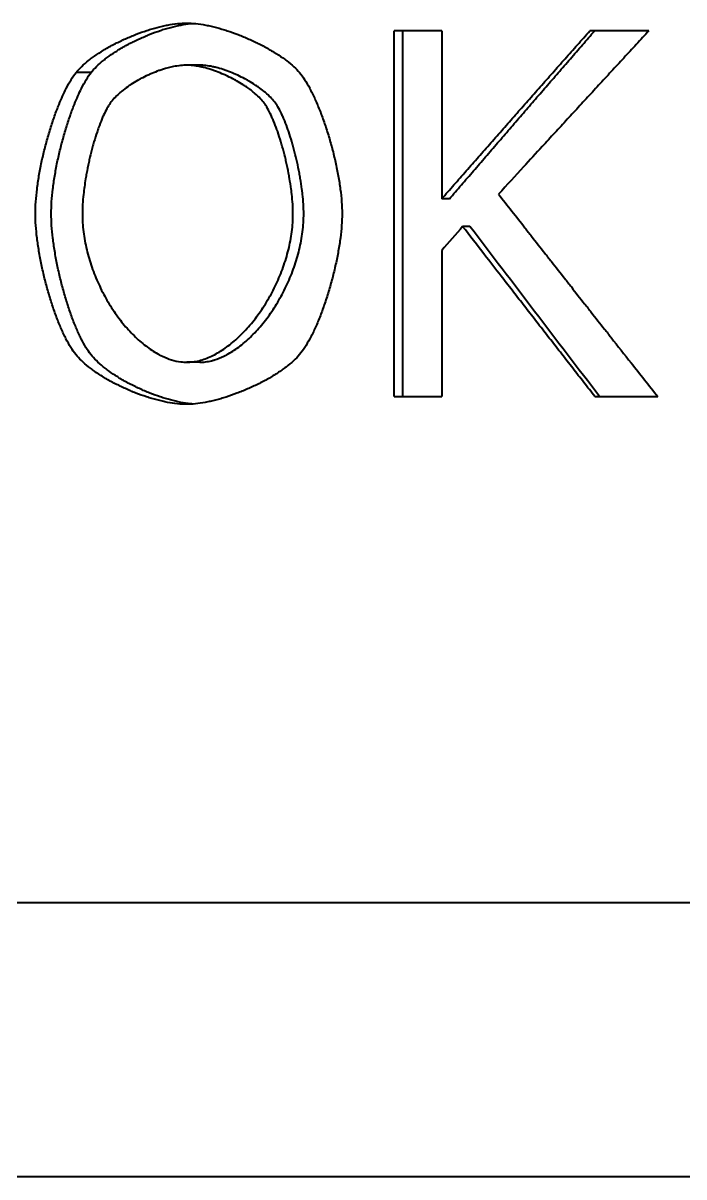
# Model space of a CAD drawing. Header units: millimetres. Extents: x 0 to 51860, y 0 to 5940.
# Drawn here: x 1376.16 to 1392.41, y 1703.01 to 1731.39 of the extents above; entities that cross this region are included whole.
import ezdxf

# ---------------------------------------------------------------- set-up
doc = ezdxf.new("R2010")
doc.units = ezdxf.units.MM
doc.header["$LTSCALE"] = 10
doc.layers.add('가시적인 것(ISO)', color=3, linetype='Continuous', lineweight=40)

msp = doc.modelspace()

# ---------------------------------------------------------------- linework, layer by layer
at = {"layer": '가시적인 것(ISO)'}
for p, q in [((1386.4544, 1731.2034), (1385.2831, 1731.2034)), ((1385.2831, 1722.2034), (1385.2831, 1731.2034)), ((1385.4972, 1722.2034), (1385.4972, 1731.2034)), ((1386.4544, 1731.2034), (1386.4544, 1727.0681)), ((1391.5504, 1731.2034), (1390.0997, 1731.2034)), ((1377.8301, 1730.175), (1377.4604, 1730.175)), ((1380.5024, 1730.3574), (1380.187, 1730.3574)), ((1386.6452, 1727.0681), (1386.4544, 1727.0681)), ((1387.1509, 1726.3898), (1386.9704, 1726.3898)), ((1386.4544, 1725.799), (1386.4544, 1722.2034)), ((1380.5024, 1723.0494), (1380.187, 1723.0494)), ((1385.2831, 1722.2034), (1386.4544, 1722.2034)), ((1390.2228, 1722.2034), (1391.7684, 1722.2034)), ((1426.3598, 1709.7463), (1351.5085, 1709.7463)), ((1393.0565, 1703.0063), (1365.209, 1703.0063))]:
    msp.add_line(p, q, dxfattribs=at)
msp.add_ellipse((1407.8561, 1726.0944), major_axis=(-76.4053, -84.4622), ratio=0.1387537, start_param=4.8337839, end_param=4.8407239, dxfattribs=at)
for points, knots in [([(1377.4604, 1730.175), (1377.5011, 1730.2249), (1377.5478, 1730.2748), (1377.5999, 1730.3246), (1377.6519, 1730.3744), (1377.7093, 1730.4239), (1377.7712, 1730.4729), (1377.8021, 1730.4974), (1377.8342, 1730.5217), (1377.8673, 1730.5459), (1377.9335, 1730.5941), (1378.0038, 1730.6416), (1378.0774, 1730.688), (1378.1142, 1730.7112), (1378.1519, 1730.734), (1378.1903, 1730.7566), (1378.267, 1730.8017), (1378.3467, 1730.8455), (1378.4285, 1730.8876), (1378.4694, 1730.9086), (1378.5109, 1730.9292), (1378.5528, 1730.9493), (1378.6365, 1730.9896), (1378.722, 1731.028), (1378.8084, 1731.0641), (1378.8516, 1731.0822), (1378.895, 1731.0997), (1378.9385, 1731.1166), (1379.0256, 1731.1503), (1379.1132, 1731.1816), (1379.2005, 1731.2101), (1379.2442, 1731.2244), (1379.2877, 1731.2379), (1379.3311, 1731.2507), (1379.4179, 1731.2763), (1379.504, 1731.2989), (1379.5885, 1731.3181), (1379.6307, 1731.3277), (1379.6726, 1731.3365), (1379.714, 1731.3443), (1379.7967, 1731.3601), (1379.8775, 1731.3722), (1379.9554, 1731.3805), (1380.0334, 1731.3887), (1380.1086, 1731.393), (1380.1801, 1731.393)], [0, 0, 0, 0, 0.0833333, 0.0833333, 0.0833333, 0.1666667, 0.1666667, 0.1666667, 0.2083333, 0.2083333, 0.2083333, 0.2916667, 0.2916667, 0.2916667, 0.3333333, 0.3333333, 0.3333333, 0.4166667, 0.4166667, 0.4166667, 0.4583333, 0.4583333, 0.4583333, 0.5416667, 0.5416667, 0.5416667, 0.5833333, 0.5833333, 0.5833333, 0.6666667, 0.6666667, 0.6666667, 0.7083333, 0.7083333, 0.7083333, 0.7916667, 0.7916667, 0.7916667, 0.8333333, 0.8333333, 0.8333333, 0.9166667, 0.9166667, 0.9166667, 1, 1, 1, 1]), ([(1377.8301, 1730.175), (1377.87, 1730.2249), (1377.9158, 1730.2748), (1378.0178, 1730.3744), (1378.074, 1730.4239), (1378.165, 1730.4974), (1378.1964, 1730.5217), (1378.2937, 1730.5941), (1378.3626, 1730.6416), (1378.4709, 1730.7112), (1378.5078, 1730.734), (1378.6207, 1730.8017), (1378.6988, 1730.8455), (1378.8191, 1730.9086), (1378.8597, 1730.9292), (1378.9828, 1730.9896), (1379.0666, 1731.028), (1379.1936, 1731.0822), (1379.2361, 1731.0997), (1379.3642, 1731.1503), (1379.45, 1731.1816), (1379.5784, 1731.2244), (1379.6211, 1731.2379), (1379.7487, 1731.2763), (1379.833, 1731.2989), (1379.9572, 1731.3277), (1379.9983, 1731.3365), (1380.1199, 1731.3601), (1380.1991, 1731.3722), (1380.297, 1731.3828), (1380.3183, 1731.3848), (1380.3394, 1731.3865)], [0, 0, 0, 0, 0.08333333, 0.08333333, 0.16666667, 0.16666667, 0.20833333, 0.20833333, 0.29166667, 0.29166667, 0.33333333, 0.33333333, 0.41666667, 0.41666667, 0.45833333, 0.45833333, 0.54166667, 0.54166667, 0.58333333, 0.58333333, 0.66666667, 0.66666667, 0.70833333, 0.70833333, 0.79166667, 0.79166667, 0.83333333, 0.83333333, 0.91666667, 0.91666667, 0.94012539, 0.94012539, 0.94012539, 0.94012539]), ([(1380.1801, 1731.393), (1380.2527, 1731.393), (1380.3291, 1731.3886), (1380.4084, 1731.38), (1380.4876, 1731.3715), (1380.5698, 1731.359), (1380.654, 1731.3428), (1380.6961, 1731.3347), (1380.7388, 1731.3257), (1380.7818, 1731.3158), (1380.8679, 1731.2961), (1380.9556, 1731.273), (1381.0441, 1731.2468), (1381.0884, 1731.2337), (1381.1329, 1731.2198), (1381.1775, 1731.2053), (1381.2666, 1731.1762), (1381.3562, 1731.1442), (1381.4453, 1731.1099), (1381.4898, 1731.0927), (1381.5343, 1731.075), (1381.5785, 1731.0566), (1381.667, 1731.02), (1381.7546, 1730.9812), (1381.8404, 1730.9405), (1381.8834, 1730.9202), (1381.9259, 1730.8994), (1381.9679, 1730.8783), (1382.0518, 1730.8359), (1382.1336, 1730.792), (1382.2125, 1730.7469), (1382.2519, 1730.7243), (1382.2905, 1730.7015), (1382.3283, 1730.6784), (1382.4039, 1730.6322), (1382.4761, 1730.585), (1382.544, 1730.5373), (1382.578, 1730.5134), (1382.6108, 1730.4894), (1382.6425, 1730.4653), (1382.7059, 1730.4171), (1382.7646, 1730.3685), (1382.8177, 1730.32), (1382.8708, 1730.2715), (1382.9183, 1730.223), (1382.9594, 1730.175)], [0, 0, 0, 0, 0.0833333, 0.0833333, 0.0833333, 0.1666667, 0.1666667, 0.1666667, 0.2083333, 0.2083333, 0.2083333, 0.2916667, 0.2916667, 0.2916667, 0.3333333, 0.3333333, 0.3333333, 0.4166667, 0.4166667, 0.4166667, 0.4583333, 0.4583333, 0.4583333, 0.5416667, 0.5416667, 0.5416667, 0.5833333, 0.5833333, 0.5833333, 0.6666667, 0.6666667, 0.6666667, 0.7083333, 0.7083333, 0.7083333, 0.7916667, 0.7916667, 0.7916667, 0.8333333, 0.8333333, 0.8333333, 0.9166667, 0.9166667, 0.9166667, 1, 1, 1, 1]), ([(1386.4544, 1727.0681), (1386.555, 1727.1829), (1386.7564, 1727.4127), (1387.0084, 1727.6998), (1387.2607, 1727.987), (1387.4626, 1728.2168), (1387.7152, 1728.5039), (1387.9175, 1728.7337), (1388.1705, 1729.0208), (1388.3731, 1729.2506), (1388.6264, 1729.5378), (1388.8293, 1729.7675), (1389.083, 1730.0547), (1389.2861, 1730.2844), (1389.5402, 1730.5716), (1389.7943, 1730.8588), (1389.9979, 1731.0885), (1390.0997, 1731.2034)], [0, 0, 0, 0, 0.04618825, 0.0923765, 0.11547062, 0.16165887, 0.18475299, 0.23094124, 0.25403536, 0.30022361, 0.32331773, 0.36950598, 0.39260011, 0.43878835, 0.46188248, 0.50807073, 0.55425897, 0.55425897, 0.55425897, 0.55425897]), ([(1386.6452, 1727.0681), (1386.7438, 1727.1829), (1386.8425, 1727.2978), (1387.04, 1727.5275), (1387.1882, 1727.6998), (1387.4354, 1727.987), (1387.6333, 1728.2168), (1387.8809, 1728.5039), (1388.0792, 1728.7337), (1388.3271, 1729.0208), (1388.5257, 1729.2506), (1388.774, 1729.5378), (1388.9728, 1729.7675), (1389.2215, 1730.0547), (1389.4206, 1730.2844), (1389.57, 1730.4567), (1389.7194, 1730.629), (1389.819, 1730.7439), (1390.0184, 1730.9736), (1390.1181, 1731.0885), (1390.2179, 1731.2034)], [0, 0, 0, 0, 0.04618825, 0.04618825, 0.0923765, 0.11547062, 0.16165887, 0.18475299, 0.23094124, 0.25403536, 0.30022361, 0.32331773, 0.36950598, 0.39260011, 0.43878835, 0.46188248, 0.46188248, 0.50807073, 0.50807073, 0.55425897, 0.55425897, 0.55425897, 0.55425897]), ([(1391.5504, 1731.2034), (1391.4473, 1731.0918), (1391.2411, 1730.8685), (1390.9836, 1730.5894), (1390.7261, 1730.3104), (1390.5203, 1730.0871), (1390.2631, 1729.808), (1390.0575, 1729.5848), (1389.8006, 1729.3057), (1389.5952, 1729.0824), (1389.3386, 1728.8034), (1389.1335, 1728.5801), (1388.826, 1728.2452), (1388.4163, 1727.7987), (1388.0584, 1727.408), (1387.8542, 1727.1847)], [0, 0, 0, 0, 0.04567341, 0.09134682, 0.11418353, 0.15985694, 0.18269364, 0.22836705, 0.25120376, 0.29687717, 0.31971388, 0.36538729, 0.38822399, 0.45673411, 0.54808093, 0.54808093, 0.54808093, 0.54808093]), ([(1376.4618, 1726.7034), (1376.4618, 1726.7976), (1376.469, 1726.9942), (1376.4943, 1727.2556), (1376.5307, 1727.525), (1376.5682, 1727.7455), (1376.6243, 1728.0237), (1376.6762, 1728.2468), (1376.7484, 1728.5227), (1376.8118, 1728.7395), (1376.8966, 1729.0021), (1376.9685, 1729.2039), (1377.081, 1729.4899), (1377.2381, 1729.8373), (1377.3802, 1730.0717), (1377.4604, 1730.175)], [0, 0, 0, 0, 0.0833333, 0.1666667, 0.2083333, 0.2916667, 0.3333333, 0.4166667, 0.4583333, 0.5416667, 0.5833333, 0.6666667, 0.7083333, 0.8333333, 1, 1, 1, 1]), ([(1376.8514, 1726.7034), (1376.8514, 1726.7976), (1376.8549, 1726.8959), (1376.8616, 1726.9973), (1376.8684, 1727.0988), (1376.8783, 1727.2033), (1376.8911, 1727.31), (1376.8975, 1727.3634), (1376.9046, 1727.4173), (1376.9125, 1727.4716), (1376.9281, 1727.5801), (1376.9465, 1727.6904), (1376.9673, 1727.8013), (1376.9777, 1727.8568), (1376.9887, 1727.9124), (1377.0002, 1727.9681), (1377.0234, 1728.0795), (1377.0488, 1728.191), (1377.0761, 1728.3018), (1377.0898, 1728.3571), (1377.104, 1728.4123), (1377.1186, 1728.4672), (1377.1478, 1728.5769), (1377.1788, 1728.6853), (1377.2113, 1728.7915), (1377.2276, 1728.8446), (1377.2442, 1728.8971), (1377.2612, 1728.9489), (1377.2951, 1729.0526), (1377.3304, 1729.1535), (1377.3666, 1729.2507), (1377.3847, 1729.2992), (1377.4031, 1729.3469), (1377.4217, 1729.3935), (1377.4775, 1729.5333), (1377.5352, 1729.6636), (1377.5938, 1729.7811), (1377.6719, 1729.9378), (1377.7515, 1730.0717), (1377.8301, 1730.175)], [0, 0, 0, 0, 0.0833333, 0.0833333, 0.0833333, 0.1666667, 0.1666667, 0.1666667, 0.2083333, 0.2083333, 0.2083333, 0.2916667, 0.2916667, 0.2916667, 0.3333333, 0.3333333, 0.3333333, 0.4166667, 0.4166667, 0.4166667, 0.4583333, 0.4583333, 0.4583333, 0.5416667, 0.5416667, 0.5416667, 0.5833333, 0.5833333, 0.5833333, 0.6666667, 0.6666667, 0.6666667, 0.7083333, 0.7083333, 0.7083333, 0.8333333, 0.8333333, 0.8333333, 1, 1, 1, 1]), ([(1380.187, 1730.3574), (1380.1357, 1730.3574), (1380.0822, 1730.3542), (1380.0271, 1730.3482), (1379.972, 1730.3421), (1379.9153, 1730.3332), (1379.8575, 1730.3216), (1379.7708, 1730.3043), (1379.6817, 1730.2809), (1379.5918, 1730.2524), (1379.5618, 1730.243), (1379.5318, 1730.2329), (1379.5017, 1730.2223), (1379.4416, 1730.2011), (1379.3814, 1730.1777), (1379.3216, 1730.1524), (1379.2917, 1730.1398), (1379.2619, 1730.1267), (1379.2323, 1730.1131), (1379.1731, 1730.086), (1379.1146, 1730.057), (1379.0573, 1730.0266), (1379.0286, 1730.0113), (1379.0003, 1729.9957), (1378.9723, 1729.9797), (1378.9163, 1729.9477), (1378.8618, 1729.9144), (1378.8092, 1729.8798), (1378.7829, 1729.8625), (1378.7571, 1729.8449), (1378.7318, 1729.8271), (1378.6813, 1729.7914), (1378.633, 1729.7546), (1378.5874, 1729.717), (1378.5646, 1729.6982), (1378.5424, 1729.6793), (1378.521, 1729.6601), (1378.4783, 1729.6218), (1378.4384, 1729.5828), (1378.402, 1729.5433), (1378.3656, 1729.5038), (1378.3327, 1729.4639), (1378.3037, 1729.4238)], [0, 0, 0, 0, 0.0833333, 0.0833333, 0.0833333, 0.1666667, 0.1666667, 0.1666667, 0.2916667, 0.2916667, 0.2916667, 0.3333333, 0.3333333, 0.3333333, 0.4166667, 0.4166667, 0.4166667, 0.4583333, 0.4583333, 0.4583333, 0.5416667, 0.5416667, 0.5416667, 0.5833333, 0.5833333, 0.5833333, 0.6666667, 0.6666667, 0.6666667, 0.7083333, 0.7083333, 0.7083333, 0.7916667, 0.7916667, 0.7916667, 0.8333333, 0.8333333, 0.8333333, 0.9166667, 0.9166667, 0.9166667, 1, 1, 1, 1]), ([(1382.0884, 1729.4238), (1382.0598, 1729.4627), (1382.0268, 1729.5016), (1381.9901, 1729.5402), (1381.9535, 1729.5789), (1381.913, 1729.6172), (1381.8695, 1729.655), (1381.8041, 1729.7118), (1381.7316, 1729.7673), (1381.6539, 1729.8207), (1381.628, 1729.8384), (1381.6015, 1729.856), (1381.5746, 1729.8733), (1381.5206, 1729.9079), (1381.4647, 1729.9414), (1381.4073, 1729.9735), (1381.3786, 1729.9896), (1381.3496, 1730.0053), (1381.3202, 1730.0207), (1381.2616, 1730.0514), (1381.2017, 1730.0806), (1381.1413, 1730.1081), (1381.1111, 1730.1219), (1381.0808, 1730.1352), (1381.0504, 1730.148), (1380.9896, 1730.1737), (1380.9284, 1730.1974), (1380.8676, 1730.2191), (1380.8372, 1730.2299), (1380.8068, 1730.2401), (1380.7766, 1730.2498), (1380.7162, 1730.2692), (1380.6564, 1730.2863), (1380.5976, 1730.3008), (1380.5683, 1730.3081), (1380.5392, 1730.3147), (1380.5104, 1730.3206), (1380.453, 1730.3325), (1380.3969, 1730.3417), (1380.3428, 1730.3479), (1380.2887, 1730.3541), (1380.2366, 1730.3574), (1380.187, 1730.3574)], [0, 0, 0, 0, 0.0833333, 0.0833333, 0.0833333, 0.1666667, 0.1666667, 0.1666667, 0.2916667, 0.2916667, 0.2916667, 0.3333333, 0.3333333, 0.3333333, 0.4166667, 0.4166667, 0.4166667, 0.4583333, 0.4583333, 0.4583333, 0.5416667, 0.5416667, 0.5416667, 0.5833333, 0.5833333, 0.5833333, 0.6666667, 0.6666667, 0.6666667, 0.7083333, 0.7083333, 0.7083333, 0.7916667, 0.7916667, 0.7916667, 0.8333333, 0.8333333, 0.8333333, 0.9166667, 0.9166667, 0.9166667, 1, 1, 1, 1]), ([(1382.366, 1729.4238), (1382.338, 1729.4627), (1382.2734, 1729.5405), (1382.1743, 1729.6364), (1382.0637, 1729.7303), (1381.9667, 1729.8033), (1381.837, 1729.8911), (1381.7273, 1729.9581), (1381.5849, 1730.0368), (1381.4677, 1730.0953), (1381.319, 1730.1618), (1381.1992, 1730.2093), (1381.0505, 1730.2607), (1380.9331, 1730.2948), (1380.7906, 1730.3279), (1380.6532, 1730.3509), (1380.5511, 1730.3574), (1380.5024, 1730.3574)], [0, 0, 0, 0, 0.0833333, 0.1666667, 0.2083333, 0.2916667, 0.3333333, 0.4166667, 0.4583333, 0.5416667, 0.5833333, 0.6666667, 0.7083333, 0.7916667, 0.8333333, 0.9166667, 1, 1, 1, 1]), ([(1382.9594, 1730.175), (1383.0005, 1730.1252), (1383.042, 1730.0673), (1383.0835, 1730.0025), (1383.125, 1729.9377), (1383.1666, 1729.8659), (1383.2079, 1729.7882), (1383.2286, 1729.7493), (1383.2492, 1729.709), (1383.2696, 1729.6673), (1383.3105, 1729.5839), (1383.351, 1729.495), (1383.3906, 1729.4018), (1383.4104, 1729.3552), (1383.43, 1729.3074), (1383.4493, 1729.2588), (1383.488, 1729.1614), (1383.5257, 1729.0601), (1383.5621, 1728.956), (1383.5803, 1728.9039), (1383.5981, 1728.8512), (1383.6156, 1728.7978), (1383.6505, 1728.6911), (1383.6838, 1728.5821), (1383.7153, 1728.4717), (1383.7311, 1728.4165), (1383.7463, 1728.361), (1383.7611, 1728.3053), (1383.7906, 1728.1939), (1383.818, 1728.0817), (1383.8431, 1727.9697), (1383.8556, 1727.9137), (1383.8675, 1727.8578), (1383.8787, 1727.8021), (1383.9013, 1727.6906), (1383.9212, 1727.5799), (1383.9381, 1727.4709), (1383.9466, 1727.4165), (1383.9544, 1727.3625), (1383.9613, 1727.309), (1383.9753, 1727.2021), (1383.9861, 1727.0975), (1383.9934, 1726.9962), (1384.0007, 1726.8949), (1384.0045, 1726.797), (1384.0045, 1726.7034)], [0, 0, 0, 0, 0.0833333, 0.0833333, 0.0833333, 0.1666667, 0.1666667, 0.1666667, 0.2083333, 0.2083333, 0.2083333, 0.2916667, 0.2916667, 0.2916667, 0.3333333, 0.3333333, 0.3333333, 0.4166667, 0.4166667, 0.4166667, 0.4583333, 0.4583333, 0.4583333, 0.5416667, 0.5416667, 0.5416667, 0.5833333, 0.5833333, 0.5833333, 0.6666667, 0.6666667, 0.6666667, 0.7083333, 0.7083333, 0.7083333, 0.7916667, 0.7916667, 0.7916667, 0.8333333, 0.8333333, 0.8333333, 0.9166667, 0.9166667, 0.9166667, 1, 1, 1, 1]), ([(1378.3037, 1729.4238), (1378.2758, 1729.3855), (1378.2478, 1729.3408), (1378.2199, 1729.2905), (1378.192, 1729.2401), (1378.1642, 1729.1842), (1378.1366, 1729.1235), (1378.1229, 1729.0932), (1378.1092, 1729.0616), (1378.0956, 1729.029), (1378.0684, 1728.9638), (1378.0417, 1728.8942), (1378.0155, 1728.821), (1378.0025, 1728.7845), (1377.9895, 1728.747), (1377.9768, 1728.7088), (1377.9514, 1728.6323), (1377.9266, 1728.5528), (1377.9028, 1728.471), (1377.891, 1728.4301), (1377.8793, 1728.3886), (1377.8679, 1728.3466), (1377.8451, 1728.2627), (1377.8234, 1728.177), (1377.803, 1728.0902), (1377.7927, 1728.0468), (1377.7828, 1728.0032), (1377.7733, 1727.9594), (1377.7541, 1727.8718), (1377.7364, 1727.7835), (1377.7202, 1727.6956), (1377.7121, 1727.6516), (1377.7045, 1727.6076), (1377.6972, 1727.5638), (1377.6754, 1727.4325), (1377.6575, 1727.3026), (1377.6441, 1727.1769), (1377.6262, 1727.0093), (1377.6164, 1726.8493), (1377.6164, 1726.7034)], [0, 0, 0, 0, 0.0833333, 0.0833333, 0.0833333, 0.1666667, 0.1666667, 0.1666667, 0.2083333, 0.2083333, 0.2083333, 0.2916667, 0.2916667, 0.2916667, 0.3333333, 0.3333333, 0.3333333, 0.4166667, 0.4166667, 0.4166667, 0.4583333, 0.4583333, 0.4583333, 0.5416667, 0.5416667, 0.5416667, 0.5833333, 0.5833333, 0.5833333, 0.6666667, 0.6666667, 0.6666667, 0.7083333, 0.7083333, 0.7083333, 0.8333333, 0.8333333, 0.8333333, 1, 1, 1, 1]), ([(1382.7975, 1726.7034), (1382.7975, 1726.7775), (1382.7949, 1726.8551), (1382.79, 1726.9352), (1382.785, 1727.0153), (1382.7777, 1727.098), (1382.7683, 1727.1824), (1382.7636, 1727.2247), (1382.7584, 1727.2673), (1382.7527, 1727.3103), (1382.7412, 1727.3963), (1382.7277, 1727.4837), (1382.7125, 1727.5716), (1382.7049, 1727.6155), (1382.6968, 1727.6596), (1382.6884, 1727.7037), (1382.6714, 1727.7919), (1382.6529, 1727.8802), (1382.6329, 1727.9678), (1382.6229, 1728.0116), (1382.6126, 1728.0552), (1382.6019, 1728.0986), (1382.5806, 1728.1853), (1382.558, 1728.2709), (1382.5343, 1728.3545), (1382.5225, 1728.3964), (1382.5104, 1728.4377), (1382.4981, 1728.4785), (1382.4735, 1728.56), (1382.4479, 1728.6392), (1382.4216, 1728.7153), (1382.4085, 1728.7533), (1382.3952, 1728.7905), (1382.3818, 1728.8269), (1382.3549, 1728.8995), (1382.3274, 1728.9686), (1382.2996, 1729.0334), (1382.2857, 1729.0657), (1382.2717, 1729.097), (1382.2576, 1729.1271), (1382.2296, 1729.1872), (1382.2013, 1729.2426), (1382.173, 1729.2923), (1382.1447, 1729.342), (1382.1164, 1729.3861), (1382.0884, 1729.4238)], [0, 0, 0, 0, 0.0833333, 0.0833333, 0.0833333, 0.1666667, 0.1666667, 0.1666667, 0.2083333, 0.2083333, 0.2083333, 0.2916667, 0.2916667, 0.2916667, 0.3333333, 0.3333333, 0.3333333, 0.4166667, 0.4166667, 0.4166667, 0.4583333, 0.4583333, 0.4583333, 0.5416667, 0.5416667, 0.5416667, 0.5833333, 0.5833333, 0.5833333, 0.6666667, 0.6666667, 0.6666667, 0.7083333, 0.7083333, 0.7083333, 0.7916667, 0.7916667, 0.7916667, 0.8333333, 0.8333333, 0.8333333, 0.9166667, 0.9166667, 0.9166667, 1, 1, 1, 1]), ([(1383.061, 1726.7034), (1383.061, 1726.7775), (1383.056, 1726.9326), (1383.0381, 1727.1393), (1383.0124, 1727.3527), (1382.986, 1727.5274), (1382.9466, 1727.7477), (1382.9102, 1727.9243), (1382.8595, 1728.1425), (1382.8152, 1728.3137), (1382.756, 1728.5204), (1382.7058, 1728.6788), (1382.6407, 1728.865), (1382.5868, 1729.0032), (1382.5183, 1729.1595), (1382.4489, 1729.2979), (1382.3935, 1729.3861), (1382.366, 1729.4238)], [0, 0, 0, 0, 0.0833333, 0.1666667, 0.2083333, 0.2916667, 0.3333333, 0.4166667, 0.4583333, 0.5416667, 0.5833333, 0.6666667, 0.7083333, 0.7916667, 0.8333333, 0.9166667, 1, 1, 1, 1]), ([(1387.8542, 1727.1847), (1387.9623, 1727.0464), (1388.1787, 1726.7696), (1388.4495, 1726.4237), (1388.7204, 1726.0778), (1388.9374, 1725.801), (1389.2087, 1725.4551), (1389.426, 1725.1784), (1389.6977, 1724.8324), (1389.9152, 1724.5557), (1390.1872, 1724.2098), (1390.405, 1723.933), (1390.7318, 1723.5179), (1391.1679, 1722.9644), (1391.5499, 1722.4801), (1391.7684, 1722.2034)], [0, 0, 0, 0, 0.05295605, 0.10591211, 0.13239013, 0.18534619, 0.21182421, 0.26478027, 0.29125829, 0.34421435, 0.37069237, 0.42364843, 0.45012645, 0.52956053, 0.63547264, 0.63547264, 0.63547264, 0.63547264]), ([(1377.4536, 1723.239), (1377.4135, 1723.2889), (1377.3732, 1723.3468), (1377.333, 1723.4117), (1377.2928, 1723.4766), (1377.2527, 1723.5485), (1377.213, 1723.6263), (1377.1932, 1723.6653), (1377.1735, 1723.7057), (1377.1539, 1723.7475), (1377.1147, 1723.831), (1377.0761, 1723.92), (1377.0384, 1724.0134), (1377.0195, 1724.0601), (1377.0009, 1724.1079), (1376.9825, 1724.1567), (1376.9458, 1724.2542), (1376.9101, 1724.3555), (1376.8757, 1724.4597), (1376.8586, 1724.5118), (1376.8418, 1724.5647), (1376.8253, 1724.618), (1376.7924, 1724.7248), (1376.761, 1724.8338), (1376.7315, 1724.9441), (1376.7167, 1724.9993), (1376.7024, 1725.0548), (1376.6886, 1725.1104), (1376.661, 1725.2217), (1376.6353, 1725.3337), (1376.6119, 1725.4454), (1376.6003, 1725.5013), (1376.5892, 1725.557), (1376.5787, 1725.6126), (1376.5577, 1725.7237), (1376.5392, 1725.834), (1376.5234, 1725.9424), (1376.5155, 1725.9965), (1376.5083, 1726.0503), (1376.5019, 1726.1034), (1376.4889, 1726.2096), (1376.4789, 1726.3134), (1376.4721, 1726.4138), (1376.4654, 1726.5141), (1376.4618, 1726.611), (1376.4618, 1726.7034)], [0, 0, 0, 0, 0.0833333, 0.0833333, 0.0833333, 0.1666667, 0.1666667, 0.1666667, 0.2083333, 0.2083333, 0.2083333, 0.2916667, 0.2916667, 0.2916667, 0.3333333, 0.3333333, 0.3333333, 0.4166667, 0.4166667, 0.4166667, 0.4583333, 0.4583333, 0.4583333, 0.5416667, 0.5416667, 0.5416667, 0.5833333, 0.5833333, 0.5833333, 0.6666667, 0.6666667, 0.6666667, 0.7083333, 0.7083333, 0.7083333, 0.7916667, 0.7916667, 0.7916667, 0.8333333, 0.8333333, 0.8333333, 0.9166667, 0.9166667, 0.9166667, 1, 1, 1, 1]), ([(1377.8235, 1723.239), (1377.7842, 1723.2889), (1377.7447, 1723.3468), (1377.7053, 1723.4117), (1377.6658, 1723.4766), (1377.6265, 1723.5485), (1377.5877, 1723.6263), (1377.5682, 1723.6653), (1377.5489, 1723.7057), (1377.5297, 1723.7475), (1377.4913, 1723.831), (1377.4534, 1723.92), (1377.4165, 1724.0134), (1377.398, 1724.0601), (1377.3797, 1724.1079), (1377.3617, 1724.1567), (1377.3257, 1724.2542), (1377.2907, 1724.3555), (1377.2571, 1724.4597), (1377.2402, 1724.5118), (1377.2237, 1724.5647), (1377.2076, 1724.618), (1377.1754, 1724.7248), (1377.1446, 1724.8338), (1377.1157, 1724.9441), (1377.1012, 1724.9993), (1377.0872, 1725.0548), (1377.0736, 1725.1104), (1377.0465, 1725.2217), (1377.0214, 1725.3337), (1376.9985, 1725.4454), (1376.9871, 1725.5013), (1376.9762, 1725.557), (1376.9659, 1725.6126), (1376.9453, 1725.7237), (1376.9272, 1725.834), (1376.9117, 1725.9424), (1376.904, 1725.9965), (1376.897, 1726.0503), (1376.8906, 1726.1034), (1376.8779, 1726.2096), (1376.8681, 1726.3134), (1376.8615, 1726.4138), (1376.8549, 1726.5141), (1376.8514, 1726.611), (1376.8514, 1726.7034)], [0, 0, 0, 0, 0.0833333, 0.0833333, 0.0833333, 0.1666667, 0.1666667, 0.1666667, 0.2083333, 0.2083333, 0.2083333, 0.2916667, 0.2916667, 0.2916667, 0.3333333, 0.3333333, 0.3333333, 0.4166667, 0.4166667, 0.4166667, 0.4583333, 0.4583333, 0.4583333, 0.5416667, 0.5416667, 0.5416667, 0.5833333, 0.5833333, 0.5833333, 0.6666667, 0.6666667, 0.6666667, 0.7083333, 0.7083333, 0.7083333, 0.7916667, 0.7916667, 0.7916667, 0.8333333, 0.8333333, 0.8333333, 0.9166667, 0.9166667, 0.9166667, 1, 1, 1, 1]), ([(1377.6164, 1726.7034), (1377.6164, 1726.5557), (1377.626, 1726.4072), (1377.6443, 1726.2592), (1377.6626, 1726.1111), (1377.6896, 1725.9635), (1377.7243, 1725.8173), (1377.7417, 1725.7443), (1377.761, 1725.6716), (1377.7822, 1725.5995), (1377.8245, 1725.4552), (1377.8741, 1725.313), (1377.9302, 1725.1741), (1377.9582, 1725.1047), (1377.9878, 1725.036), (1378.0189, 1724.9684), (1378.0811, 1724.833), (1378.1493, 1724.7016), (1378.2225, 1724.5751), (1378.2592, 1724.5118), (1378.297, 1724.4498), (1378.3361, 1724.3893), (1378.4141, 1724.2681), (1378.4967, 1724.1524), (1378.5831, 1724.0436), (1378.6262, 1723.9891), (1378.6703, 1723.9364), (1378.7152, 1723.8854), (1378.805, 1723.7836), (1378.898, 1723.689), (1378.9933, 1723.6029), (1379.0409, 1723.5598), (1379.0891, 1723.5189), (1379.1378, 1723.4802), (1379.2352, 1723.4029), (1379.3343, 1723.3346), (1379.4344, 1723.2764), (1379.4845, 1723.2474), (1379.5347, 1723.2208), (1379.5851, 1723.197), (1379.6607, 1723.1613), (1379.7364, 1723.1316), (1379.8121, 1723.1084), (1379.8877, 1723.0853), (1379.9632, 1723.0687), (1380.0381, 1723.0591), (1380.088, 1723.0527), (1380.1377, 1723.0494), (1380.187, 1723.0494)], [0, 0, 0, 0, 0.0833333, 0.0833333, 0.0833333, 0.1666667, 0.1666667, 0.1666667, 0.2083333, 0.2083333, 0.2083333, 0.2916667, 0.2916667, 0.2916667, 0.3333333, 0.3333333, 0.3333333, 0.4166667, 0.4166667, 0.4166667, 0.4583333, 0.4583333, 0.4583333, 0.5416667, 0.5416667, 0.5416667, 0.5833333, 0.5833333, 0.5833333, 0.6666667, 0.6666667, 0.6666667, 0.7083333, 0.7083333, 0.7083333, 0.7916667, 0.7916667, 0.7916667, 0.8333333, 0.8333333, 0.8333333, 0.8958333, 0.8958333, 0.8958333, 0.9583333, 0.9583333, 0.9583333, 1, 1, 1, 1]), ([(1380.187, 1723.0494), (1380.2363, 1723.0494), (1380.286, 1723.0527), (1380.336, 1723.0591), (1380.3861, 1723.0655), (1380.4364, 1723.075), (1380.4869, 1723.0875), (1380.5878, 1723.1124), (1380.6895, 1723.1493), (1380.7909, 1723.197), (1380.8416, 1723.2208), (1380.8923, 1723.2474), (1380.9428, 1723.2764), (1381.0437, 1723.3346), (1381.1439, 1723.4029), (1381.2425, 1723.4802), (1381.2918, 1723.5189), (1381.3406, 1723.5598), (1381.3889, 1723.6029), (1381.4856, 1723.689), (1381.5801, 1723.7836), (1381.6714, 1723.8854), (1381.7171, 1723.9364), (1381.762, 1723.9891), (1381.806, 1724.0436), (1381.894, 1724.1524), (1381.9784, 1724.2681), (1382.0582, 1724.3893), (1382.0981, 1724.4498), (1382.1369, 1724.5118), (1382.1744, 1724.5751), (1382.2494, 1724.7016), (1382.3193, 1724.833), (1382.3832, 1724.9684), (1382.4151, 1725.036), (1382.4455, 1725.1047), (1382.4743, 1725.1741), (1382.5319, 1725.313), (1382.583, 1725.4552), (1382.6266, 1725.5995), (1382.6484, 1725.6716), (1382.6683, 1725.7443), (1382.6862, 1725.8173), (1382.722, 1725.9635), (1382.7498, 1726.1111), (1382.7687, 1726.2592), (1382.7876, 1726.4072), (1382.7975, 1726.5557), (1382.7975, 1726.7034)], [0, 0, 0, 0, 0.0416667, 0.0416667, 0.0416667, 0.0833333, 0.0833333, 0.0833333, 0.1666667, 0.1666667, 0.1666667, 0.2083333, 0.2083333, 0.2083333, 0.2916667, 0.2916667, 0.2916667, 0.3333333, 0.3333333, 0.3333333, 0.4166667, 0.4166667, 0.4166667, 0.4583333, 0.4583333, 0.4583333, 0.5416667, 0.5416667, 0.5416667, 0.5833333, 0.5833333, 0.5833333, 0.6666667, 0.6666667, 0.6666667, 0.7083333, 0.7083333, 0.7083333, 0.7916667, 0.7916667, 0.7916667, 0.8333333, 0.8333333, 0.8333333, 0.9166667, 0.9166667, 0.9166667, 1, 1, 1, 1]), ([(1380.5024, 1723.0494), (1380.5508, 1723.0494), (1380.6482, 1723.0559), (1380.7715, 1723.0797), (1380.9202, 1723.1217), (1381.0696, 1723.1811), (1381.293, 1723.3004), (1381.4895, 1723.437), (1381.7289, 1723.6417), (1381.9141, 1723.8308), (1382.1341, 1724.0946), (1382.2996, 1724.3259), (1382.4895, 1724.6358), (1382.6266, 1724.8988), (1382.7757, 1725.2419), (1382.8758, 1725.5263), (1382.9734, 1725.8896), (1383.0416, 1726.2588), (1383.061, 1726.5557), (1383.061, 1726.7034)], [0, 0, 0, 0, 0.0416667, 0.0833333, 0.1041667, 0.1666667, 0.2083333, 0.2916667, 0.3333333, 0.4166667, 0.4583333, 0.5416667, 0.5833333, 0.6666667, 0.7083333, 0.7916667, 0.8333333, 0.9166667, 1, 1, 1, 1]), ([(1384.0045, 1726.7034), (1384.0045, 1726.6122), (1384.0008, 1726.5163), (1383.9937, 1726.4168), (1383.9865, 1726.3173), (1383.976, 1726.2142), (1383.9623, 1726.1084), (1383.9555, 1726.0556), (1383.9479, 1726.0021), (1383.9396, 1725.9481), (1383.923, 1725.84), (1383.9034, 1725.73), (1383.8813, 1725.619), (1383.8702, 1725.5635), (1383.8585, 1725.5077), (1383.8462, 1725.4519), (1383.8216, 1725.3402), (1383.7945, 1725.2281), (1383.7654, 1725.1166), (1383.7508, 1725.0609), (1383.7357, 1725.0053), (1383.7201, 1724.95), (1383.689, 1724.8395), (1383.6559, 1724.7301), (1383.6213, 1724.623), (1383.6039, 1724.5695), (1383.5862, 1724.5165), (1383.5681, 1724.4642), (1383.5319, 1724.3596), (1383.4943, 1724.2578), (1383.4556, 1724.1599), (1383.4363, 1724.1109), (1383.4166, 1724.0629), (1383.3968, 1724.016), (1383.3571, 1723.9223), (1383.3164, 1723.8329), (1383.2751, 1723.749), (1383.2545, 1723.707), (1383.2337, 1723.6664), (1383.2128, 1723.6273), (1383.171, 1723.5492), (1383.1288, 1723.477), (1383.0865, 1723.4119), (1383.0441, 1723.3469), (1383.0017, 1723.2889), (1382.9594, 1723.239)], [0, 0, 0, 0, 0.0833333, 0.0833333, 0.0833333, 0.1666667, 0.1666667, 0.1666667, 0.2083333, 0.2083333, 0.2083333, 0.2916667, 0.2916667, 0.2916667, 0.3333333, 0.3333333, 0.3333333, 0.4166667, 0.4166667, 0.4166667, 0.4583333, 0.4583333, 0.4583333, 0.5416667, 0.5416667, 0.5416667, 0.5833333, 0.5833333, 0.5833333, 0.6666667, 0.6666667, 0.6666667, 0.7083333, 0.7083333, 0.7083333, 0.7916667, 0.7916667, 0.7916667, 0.8333333, 0.8333333, 0.8333333, 0.9166667, 0.9166667, 0.9166667, 1, 1, 1, 1]), ([(1390.2228, 1722.2034), (1390.132, 1722.3197), (1389.9506, 1722.5523), (1389.7239, 1722.843), (1389.4974, 1723.1337), (1389.3162, 1723.3663), (1389.0899, 1723.657), (1388.909, 1723.8896), (1388.683, 1724.1803), (1388.5022, 1724.4129), (1388.2765, 1724.7036), (1388.096, 1724.9362), (1387.8254, 1725.285), (1387.465, 1725.7502), (1387.1501, 1726.1572), (1386.9704, 1726.3898)], [0, 0, 0, 0, 0.04436695, 0.0887339, 0.11091738, 0.15528433, 0.1774678, 0.22183475, 0.24401823, 0.28838518, 0.31056865, 0.3549356, 0.37711908, 0.44366951, 0.53240341, 0.53240341, 0.53240341, 0.53240341]), ([(1380.1801, 1722.0138), (1380.108, 1722.0138), (1380.0323, 1722.0181), (1379.954, 1722.0263), (1379.8756, 1722.0345), (1379.7945, 1722.0467), (1379.7115, 1722.0625), (1379.67, 1722.0704), (1379.6281, 1722.0791), (1379.5857, 1722.0887), (1379.501, 1722.108), (1379.4148, 1722.1306), (1379.3279, 1722.1562), (1379.2845, 1722.169), (1379.2409, 1722.1826), (1379.1972, 1722.1969), (1379.1099, 1722.2255), (1379.0222, 1722.2569), (1378.9351, 1722.2907), (1378.8916, 1722.3077), (1378.8481, 1722.3252), (1378.8049, 1722.3434), (1378.7185, 1722.3796), (1378.6331, 1722.4181), (1378.5493, 1722.4586), (1378.5075, 1722.4788), (1378.466, 1722.4995), (1378.4251, 1722.5207), (1378.3433, 1722.5629), (1378.2635, 1722.607), (1378.1867, 1722.6523), (1378.1483, 1722.675), (1378.1106, 1722.6981), (1378.0737, 1722.7214), (1378, 1722.768), (1377.9296, 1722.8159), (1377.8632, 1722.8645), (1377.83, 1722.8889), (1377.7978, 1722.9134), (1377.7668, 1722.9381), (1377.7046, 1722.9875), (1377.647, 1723.0375), (1377.5945, 1723.0878), (1377.5421, 1723.138), (1377.4949, 1723.1886), (1377.4536, 1723.239)], [0, 0, 0, 0, 0.0833333, 0.0833333, 0.0833333, 0.1666667, 0.1666667, 0.1666667, 0.2083333, 0.2083333, 0.2083333, 0.2916667, 0.2916667, 0.2916667, 0.3333333, 0.3333333, 0.3333333, 0.4166667, 0.4166667, 0.4166667, 0.4583333, 0.4583333, 0.4583333, 0.5416667, 0.5416667, 0.5416667, 0.5833333, 0.5833333, 0.5833333, 0.6666667, 0.6666667, 0.6666667, 0.7083333, 0.7083333, 0.7083333, 0.7916667, 0.7916667, 0.7916667, 0.8333333, 0.8333333, 0.8333333, 0.9166667, 0.9166667, 0.9166667, 1, 1, 1, 1]), ([(1380.3387, 1722.0203), (1380.3174, 1722.022), (1380.2958, 1722.024), (1380.1973, 1722.0345), (1380.1178, 1722.0467), (1379.9958, 1722.0704), (1379.9546, 1722.0791), (1379.8301, 1722.108), (1379.7456, 1722.1306), (1379.6179, 1722.169), (1379.5752, 1722.1826), (1379.4467, 1722.2255), (1379.3608, 1722.2569), (1379.2328, 1722.3077), (1379.1902, 1722.3252), (1379.0632, 1722.3796), (1378.9794, 1722.4181), (1378.8563, 1722.4788), (1378.8157, 1722.4995), (1378.6954, 1722.5629), (1378.6173, 1722.607), (1378.5043, 1722.675), (1378.4674, 1722.6981), (1378.359, 1722.768), (1378.2899, 1722.8159), (1378.1923, 1722.8889), (1378.1608, 1722.9134), (1378.0695, 1722.9875), (1378.0129, 1723.0375), (1377.9101, 1723.138), (1377.8639, 1723.1886), (1377.8235, 1723.239)], [0.05973035, 0.05973035, 0.05973035, 0.05973035, 0.08333333, 0.08333333, 0.16666667, 0.16666667, 0.20833333, 0.20833333, 0.29166667, 0.29166667, 0.33333333, 0.33333333, 0.41666667, 0.41666667, 0.45833333, 0.45833333, 0.54166667, 0.54166667, 0.58333333, 0.58333333, 0.66666667, 0.66666667, 0.70833333, 0.70833333, 0.79166667, 0.79166667, 0.83333333, 0.83333333, 0.91666667, 0.91666667, 1, 1, 1, 1]), ([(1382.9594, 1723.239), (1382.9148, 1723.1868), (1382.8641, 1723.1347), (1382.8082, 1723.0832), (1382.7522, 1723.0316), (1382.691, 1722.9806), (1382.6255, 1722.9305), (1382.5927, 1722.9054), (1382.5588, 1722.8806), (1382.5239, 1722.856), (1382.4541, 1722.8068), (1382.3804, 1722.7586), (1382.3035, 1722.7118), (1382.2651, 1722.6884), (1382.2259, 1722.6653), (1382.186, 1722.6426), (1382.1062, 1722.5972), (1382.0237, 1722.5534), (1381.9394, 1722.5114), (1381.8972, 1722.4903), (1381.8546, 1722.4698), (1381.8116, 1722.4498), (1381.7256, 1722.4097), (1381.6381, 1722.3716), (1381.5501, 1722.3359), (1381.5061, 1722.318), (1381.4619, 1722.3007), (1381.4177, 1722.2841), (1381.3293, 1722.2508), (1381.2407, 1722.22), (1381.1527, 1722.192), (1381.1087, 1722.1781), (1381.0649, 1722.1648), (1381.0213, 1722.1523), (1380.9342, 1722.1272), (1380.8481, 1722.1052), (1380.7639, 1722.0865), (1380.7218, 1722.0771), (1380.6801, 1722.0686), (1380.6391, 1722.061), (1380.5569, 1722.0457), (1380.4771, 1722.0339), (1380.4003, 1722.0259), (1380.3235, 1722.0179), (1380.2499, 1722.0138), (1380.1801, 1722.0138)], [0, 0, 0, 0, 0.0833333, 0.0833333, 0.0833333, 0.1666667, 0.1666667, 0.1666667, 0.2083333, 0.2083333, 0.2083333, 0.2916667, 0.2916667, 0.2916667, 0.3333333, 0.3333333, 0.3333333, 0.4166667, 0.4166667, 0.4166667, 0.4583333, 0.4583333, 0.4583333, 0.5416667, 0.5416667, 0.5416667, 0.5833333, 0.5833333, 0.5833333, 0.6666667, 0.6666667, 0.6666667, 0.7083333, 0.7083333, 0.7083333, 0.7916667, 0.7916667, 0.7916667, 0.8333333, 0.8333333, 0.8333333, 0.9166667, 0.9166667, 0.9166667, 1, 1, 1, 1])]:
    msp.add_open_spline(points, degree=3, knots=knots, dxfattribs=at)
msp.add_open_spline([(1390.3386, 1722.2034), (1389.2712, 1723.5988), (1388.2079, 1724.9943), (1387.1509, 1726.3898)], degree=3, dxfattribs=at)

doc.saveas('drawing.dxf')
